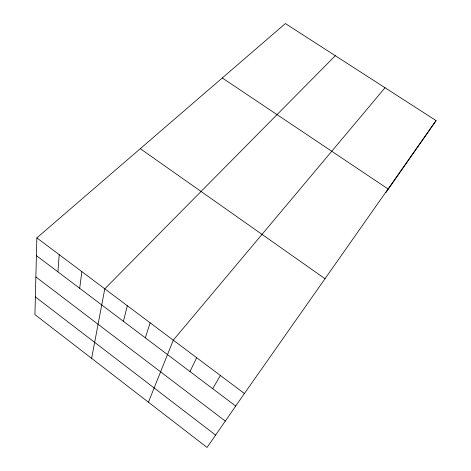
<?xml version="1.0" encoding="UTF-8"?>
<svg xmlns="http://www.w3.org/2000/svg" width="471" height="471" viewBox="0 0 471 471"><rect width="100%" height="100%" fill="white"/><g stroke="black" fill="none" stroke-linecap="round" stroke-linejoin="round"><path stroke-width="0.71" d="M36.85 237.896L34.925 314.599L207.052 447.45L244.396 393.503L436.075 120.605L285.373 23.55L36.85 237.896L244.396 393.503M57.915 271.861L59.211 254.664M79.693 288.299L81.854 271.637M91.627 358.36L104.786 288.835L335.299 55.708M123.396 321.287L127.329 305.732M145.315 337.831L150.155 322.847M148.43 402.205L173.269 340.174L385.037 87.736M189.954 371.531L196.672 357.725M212.686 388.687L220.381 375.499M385.861 192.668L436.075 120.605M222.277 77.968L388.063 188.965M140.287 148.683L325.014 278.726M36.402 255.623L235.7 406.061M35.867 276.936L225.303 421.086M35.366 296.901L215.606 435.092"/></g></svg>
